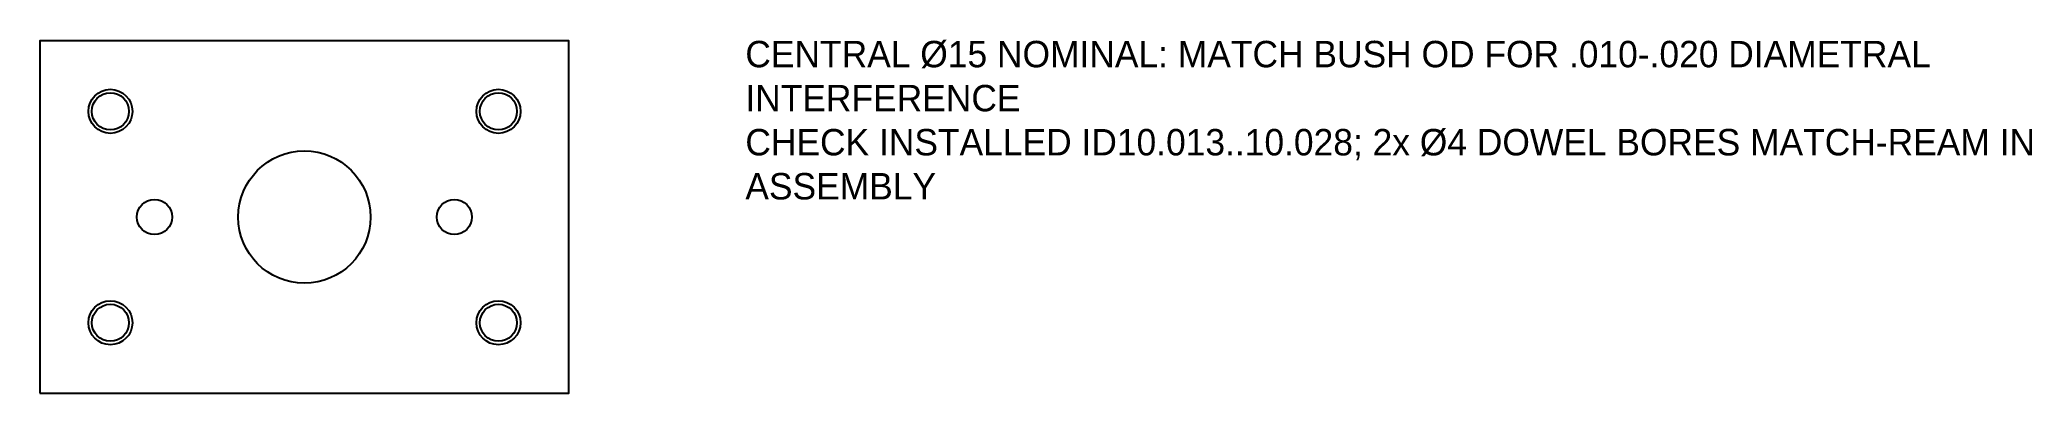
# Model space of a CAD drawing. Header units: millimetres. Extents: x 0 to 226, y 0 to 40.
import ezdxf

# ---------------------------------------------------------------- set-up
doc = ezdxf.new("R2010")
doc.units = ezdxf.units.MM
for name, color, linetype in [('CUT_HOLES', 7, 'Continuous'), ('CUT_OUTER', 7, 'Continuous'), ('MACHINING_NOTES', 7, 'Continuous'), ('TAP_M5_THRU_NOT_ADDITIONAL_CUT', 7, 'Continuous')]:
    doc.layers.add(name, color=color, linetype=linetype)

msp = doc.modelspace()

# ---------------------------------------------------------------- linework, layer by layer
at = {"layer": 'CUT_HOLES'}
for centre, radius in [((8, 32), 2.1), ((52, 32), 2.1), ((30, 20), 7.5), ((13, 20), 2), ((47, 20), 2), ((8, 8), 2.1), ((52, 8), 2.1)]:
    msp.add_circle(centre, radius, dxfattribs=at)
at = {"layer": 'CUT_OUTER'}
msp.add_lwpolyline([(0, 0), (60, 0), (60, 40), (0, 40)], close=True, dxfattribs=at)
at = {"layer": 'TAP_M5_THRU_NOT_ADDITIONAL_CUT'}
for centre in [(8, 32), (52, 32), (8, 8), (52, 8)]:
    msp.add_circle(centre, 2.5, dxfattribs=at)

# ---------------------------------------------------------------- texts
at = {"layer": 'MACHINING_NOTES', "insert": (80, 40), "char_height": 3, "width": 150, "attachment_point": 1}
msp.add_mtext('CENTRAL Ø15 NOMINAL: MATCH BUSH OD FOR .010-.020 DIAMETRAL INTERFERENCE\\PCHECK INSTALLED ID10.013..10.028; 2x Ø4 DOWEL BORES MATCH-REAM IN ASSEMBLY', dxfattribs=at)

doc.saveas('drawing.dxf')
